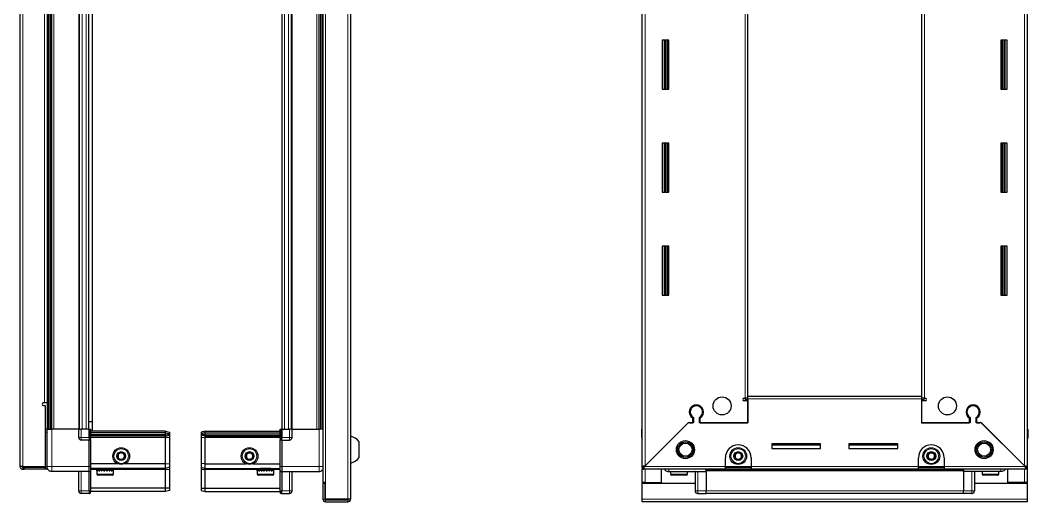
# Model space of a CAD drawing. Header units: millimetres. Extents: x 1773 to 3301, y 274 to 1991.
# Drawn here: x 2443 to 3225, y 780 to 1154 of the extents above; entities that cross this region are included whole.
import ezdxf

# ---------------------------------------------------------------- set-up
doc = ezdxf.new("R2010")
doc.units = ezdxf.units.MM

msp = doc.modelspace()

# ---------------------------------------------------------------- linework, layer by layer
at = {"color": 8, "linetype": 'Continuous', "lineweight": 18}
for p, q in [((2697.17, 1776.88), (2697.17, 782.08)), ((2679.77, 1763.98), (2679.77, 794.98)), ((2444.67, 1751.73), (2444.67, 807.23)), ((2928.02, 1751.13), (2928.02, 807.83)), ((3222.82, 807.83), (3222.82, 1751.13)), ((2464.81, 1722.48), (2464.81, 836.48)), ((2467.25, 836.48), (2467.25, 1722.48)), ((2468.67, 1722.48), (2468.67, 836.48)), ((2488.07, 836.48), (2488.07, 1722.48)), ((2490.72, 836.48), (2490.72, 1722.48)), ((2493.92, 836.48), (2493.92, 1722.48)), ((2647.92, 1722.48), (2647.92, 836.48)), ((2651.12, 1722.48), (2651.12, 836.48)), ((2653.77, 1722.48), (2653.77, 836.48)), ((2673.17, 836.48), (2673.17, 1722.48)), ((2674.59, 1722.48), (2674.59, 836.48)), ((2677.03, 836.48), (2677.03, 1722.48)), ((2461.47, 856.73), (2461.47, 1702.23)), ((3005.82, 860.48), (3005.82, 1698.48)), ((3145.02, 1698.48), (3145.02, 860.48)), ((2942.92, 1138.48), (2942.92, 1100.48)), ((2944.16, 1138.48), (2944.16, 1100.48)), ((3206.69, 1100.48), (3206.69, 1138.48)), ((3207.92, 1100.48), (3207.92, 1138.48)), ((2942.92, 1058.48), (2942.92, 1020.48)), ((2944.16, 1058.48), (2944.16, 1020.48)), ((3206.69, 1020.48), (3206.69, 1058.48)), ((3207.92, 1020.48), (3207.92, 1058.48)), ((2942.92, 978.48), (2942.92, 940.48)), ((2944.16, 978.48), (2944.16, 940.48)), ((3206.69, 940.48), (3206.69, 978.48)), ((3207.92, 940.48), (3207.92, 978.48)), ((2463.57, 836.48), (2463.57, 856.73)), ((3142.92, 859.88), (3007.92, 859.88)), ((2467.07, 836.48), (2467.07, 807.48)), ((2488.07, 829.98), (2490.07, 829.98)), ((2490.07, 836.48), (2490.07, 829.98)), ((2490.07, 829.98), (2490.07, 827.98)), ((2496.07, 829.98), (2490.07, 829.98)), ((2496.07, 829.98), (2496.4, 829.98)), ((2555.57, 829.98), (2497.27, 829.98)), ((2555.57, 829.98), (2558.57, 829.98)), ((2586.27, 829.98), (2583.27, 829.98)), ((2586.27, 829.98), (2644.57, 829.98)), ((2645.77, 836.48), (2645.44, 836.48)), ((2645.77, 829.98), (2645.44, 829.98)), ((2645.77, 829.98), (2651.77, 829.98)), ((2651.77, 836.48), (2651.77, 829.98)), ((2653.77, 829.98), (2651.77, 829.98)), ((2651.77, 829.98), (2651.77, 827.98)), ((2674.77, 836.48), (2674.77, 807.48)), ((2925.92, 829.98), (2925.42, 829.98)), ((3224.92, 829.98), (3225.42, 829.98)), ((2497.27, 827.78), (2496.07, 827.78)), ((2645.77, 827.78), (2644.57, 827.78)), ((2496.07, 807.48), (2467.07, 807.48)), ((2496.07, 807.48), (2497.27, 807.48)), ((2645.77, 807.48), (2644.57, 807.48)), ((2645.77, 807.48), (2674.77, 807.48)), ((2927.52, 807.33), (2990.42, 807.33)), ((3010.42, 807.33), (2990.42, 807.33)), ((3010.42, 807.33), (3140.42, 807.33)), ((3160.42, 807.33), (3140.42, 807.33)), ((3160.42, 807.33), (3223.32, 807.33)), ((2490.07, 803.48), (2490.07, 788.48)), ((2497.27, 803.28), (2496.07, 803.28)), ((2504.57, 804.98), (2497.27, 804.98)), ((2502.24, 801.58), (2502.07, 801.58)), ((2515.07, 801.58), (2502.24, 801.58)), ((2555.57, 804.98), (2512.57, 804.98)), ((2558.57, 804.98), (2555.57, 804.98)), ((2583.27, 804.98), (2586.27, 804.98)), ((2586.27, 804.98), (2629.27, 804.98)), ((2639.77, 801.58), (2626.77, 801.58)), ((2637.27, 804.98), (2644.57, 804.98)), ((2645.77, 803.28), (2644.57, 803.28)), ((2651.77, 803.48), (2651.77, 788.48)), ((2928.02, 794.98), (2928.02, 805.23)), ((2952.23, 801.58), (2947.92, 801.58)), ((2960.92, 801.58), (2952.23, 801.58)), ((2968.92, 788.48), (2968.92, 803.48)), ((2975.42, 805.22), (3175.42, 805.22)), ((2975.42, 803.98), (3175.42, 803.98)), ((3181.92, 788.48), (3181.92, 803.48)), ((3197.9, 801.58), (3189.92, 801.58)), ((3202.92, 801.58), (3197.9, 801.58)), ((3222.82, 805.23), (3222.82, 794.98)), ((2928.02, 794.48), (2928.02, 794.98)), ((3222.82, 794.98), (3222.82, 794.48)), ((2490.07, 788.48), (2488.07, 788.48)), ((2490.07, 788.48), (2490.07, 786.48)), ((2496.07, 788.48), (2490.07, 788.48)), ((2496.07, 788.48), (2497.27, 788.48)), ((2645.77, 788.48), (2644.57, 788.48)), ((2645.77, 788.48), (2651.77, 788.48)), ((2651.77, 788.48), (2653.77, 788.48)), ((2651.77, 788.48), (2651.77, 786.48)), ((2966.92, 788.48), (2968.92, 788.48)), ((2968.92, 786.48), (2968.92, 788.48)), ((2975.42, 788.48), (2968.92, 788.48)), ((2975.42, 788.63), (3175.42, 788.63)), ((3175.42, 788.48), (3181.92, 788.48)), ((3183.92, 788.48), (3181.92, 788.48)), ((3181.92, 786.48), (3181.92, 788.48)), ((2679.27, 782.08), (2677.77, 782.08)), ((2679.87, 781.48), (2679.87, 779.98)), ((3224.92, 782.08), (2925.92, 782.08))]:
    msp.add_line(p, q, dxfattribs=at)
at = {"color": 7, "linetype": 'Continuous', "lineweight": 25}
for p, q in [((2699.27, 1776.88), (2699.27, 782.08)), ((2677.67, 1763.98), (2677.67, 794.98)), ((2442.57, 807.83), (2442.57, 1751.13)), ((2925.92, 807.23), (2925.92, 1751.73)), ((3224.92, 1751.73), (3224.92, 807.23)), ((2464.22, 836.48), (2464.22, 1722.48)), ((2466.01, 1722.48), (2466.01, 836.48)), ((2466.05, 1722.48), (2466.05, 836.48)), ((2488.72, 836.48), (2488.72, 1722.48)), ((2495.92, 836.48), (2495.92, 1722.48)), ((2645.92, 1722.48), (2645.92, 836.48)), ((2653.12, 1722.48), (2653.12, 836.48)), ((2675.79, 836.48), (2675.79, 1722.48)), ((2675.83, 836.48), (2675.83, 1722.48)), ((2677.62, 1722.48), (2677.62, 836.48)), ((2925.57, 1722.48), (2925.57, 836.48)), ((3225.27, 836.48), (3225.27, 1722.48)), ((2498.42, 1715.48), (2498.42, 841.98)), ((2463.57, 1702.23), (2463.57, 856.73)), ((3007.92, 861.98), (3007.92, 1696.98)), ((3142.92, 1696.98), (3142.92, 861.98)), ((2946.42, 1138.48), (2941.42, 1138.48)), ((2941.42, 1138.48), (2941.42, 1100.48)), ((2943.57, 1100.48), (2943.57, 1138.48)), ((2945.36, 1100.48), (2945.36, 1138.48)), ((2945.4, 1100.48), (2945.4, 1138.48)), ((2946.42, 1100.48), (2946.42, 1138.48)), ((3204.42, 1138.48), (3204.42, 1100.48)), ((3209.42, 1138.48), (3204.42, 1138.48)), ((3205.44, 1138.48), (3205.44, 1100.48)), ((3205.48, 1138.48), (3205.48, 1100.48)), ((3207.27, 1138.48), (3207.27, 1100.48)), ((3209.42, 1100.48), (3209.42, 1138.48)), ((2941.42, 1100.48), (2946.42, 1100.48)), ((3204.42, 1100.48), (3209.42, 1100.48)), ((2946.42, 1058.48), (2941.42, 1058.48)), ((2941.42, 1058.48), (2941.42, 1020.48)), ((2943.57, 1020.48), (2943.57, 1058.48)), ((2945.36, 1020.48), (2945.36, 1058.48)), ((2945.4, 1020.48), (2945.4, 1058.48)), ((2946.42, 1020.48), (2946.42, 1058.48)), ((3204.42, 1058.48), (3204.42, 1020.48)), ((3209.42, 1058.48), (3204.42, 1058.48)), ((3205.44, 1058.48), (3205.44, 1020.48)), ((3205.48, 1058.48), (3205.48, 1020.48)), ((3207.27, 1058.48), (3207.27, 1020.48)), ((3209.42, 1020.48), (3209.42, 1058.48)), ((2941.42, 1020.48), (2946.42, 1020.48)), ((3204.42, 1020.48), (3209.42, 1020.48)), ((2946.42, 978.48), (2941.42, 978.48)), ((2941.42, 978.48), (2941.42, 940.48)), ((2943.57, 940.48), (2943.57, 978.48)), ((2945.36, 940.48), (2945.36, 978.48)), ((2945.4, 940.48), (2945.4, 978.48)), ((2946.42, 940.48), (2946.42, 978.48)), ((3204.42, 978.48), (3204.42, 940.48)), ((3209.42, 978.48), (3204.42, 978.48)), ((3205.44, 978.48), (3205.44, 940.48)), ((3205.48, 978.48), (3205.48, 940.48)), ((3207.27, 978.48), (3207.27, 940.48)), ((3209.42, 940.48), (3209.42, 978.48)), ((2941.42, 940.48), (2946.42, 940.48)), ((3204.42, 940.48), (3209.42, 940.48)), ((3007.92, 859.88), (3007.92, 861.98)), ((3007.92, 861.98), (3142.92, 861.98)), ((3142.92, 861.98), (3142.92, 859.88)), ((2461.47, 856.73), (2460.72, 856.73)), ((2460.72, 854.73), (2462.07, 854.73)), ((2463.57, 856.73), (2461.47, 856.73)), ((2462.07, 854.73), (2462.07, 807.23)), ((2965.92, 854.85), (2965.92, 854.09)), ((3005.07, 860.48), (3005.82, 860.48)), ((3007.92, 858.48), (3005.07, 858.48)), ((3007.92, 860.48), (3005.82, 860.48)), ((3005.92, 860.48), (3005.92, 859.48)), ((3005.92, 859.48), (3007.92, 859.48)), ((3007.92, 859.88), (3007.92, 841.23)), ((3007.92, 841.23), (3007.92, 858.48)), ((3145.02, 860.48), (3142.92, 860.48)), ((3142.92, 859.88), (3142.92, 841.23)), ((3142.92, 859.48), (3144.92, 859.48)), ((3142.92, 858.48), (3142.92, 841.23)), ((3145.77, 858.48), (3142.92, 858.48)), ((3144.92, 859.48), (3144.92, 860.48)), ((3145.02, 860.48), (3145.77, 860.48)), ((3184.92, 854.85), (3184.92, 854.09)), ((2965.62, 845.52), (2965.62, 841.23)), ((2970.22, 841.23), (2970.22, 845.52)), ((3180.62, 845.52), (3180.62, 841.23)), ((3185.22, 841.23), (3185.22, 845.52)), ((2498.42, 841.98), (2495.92, 841.98)), ((2498.42, 841.98), (2498.42, 834.98)), ((2961.42, 841.23), (2927.52, 807.33)), ((2928.02, 807.83), (2962.12, 841.93)), ((2965.62, 841.23), (2961.42, 841.23)), ((2962.12, 841.93), (2962.82, 841.23)), ((2962.82, 841.23), (2964.92, 841.23)), ((2964.92, 845.12), (2964.92, 841.23)), ((3007.92, 841.23), (2970.22, 841.23)), ((2970.92, 841.23), (2970.92, 845.12)), ((2970.92, 841.23), (3007.92, 841.23)), ((3142.92, 841.23), (3179.92, 841.23)), ((3180.62, 841.23), (3142.92, 841.23)), ((3179.92, 845.12), (3179.92, 841.23)), ((3189.42, 841.23), (3185.22, 841.23)), ((3185.92, 841.23), (3185.92, 845.12)), ((3185.92, 841.23), (3188.02, 841.23)), ((3188.02, 841.23), (3188.72, 841.93)), ((3188.72, 841.93), (3222.82, 807.83)), ((3223.32, 807.33), (3189.42, 841.23)), ((2463.57, 836.48), (2462.07, 836.48)), ((2463.57, 833.73), (2462.07, 833.73)), ((2463.57, 807.48), (2463.57, 836.48)), ((2488.07, 836.48), (2467.07, 836.48)), ((2488.07, 829.98), (2488.07, 836.48)), ((2488.07, 836.48), (2490.07, 836.48)), ((2496.07, 836.48), (2490.07, 836.48)), ((2496.07, 829.98), (2496.07, 836.48)), ((2496.07, 836.48), (2496.4, 836.48)), ((2496.07, 829.98), (2496.07, 827.98)), ((2496.07, 829.98), (2496.07, 827.98)), ((2496.4, 829.98), (2496.4, 836.48)), ((2496.4, 836.48), (2497.27, 836.48)), ((2497.27, 836.48), (2497.27, 828.66)), ((2555.57, 834.98), (2497.27, 834.98)), ((2555.57, 833.48), (2497.27, 833.48)), ((2555.57, 831.98), (2497.27, 831.98)), ((2555.57, 830.98), (2497.27, 830.98)), ((2555.57, 833.48), (2555.57, 834.98)), ((2555.57, 834.98), (2558.57, 834.18)), ((2555.57, 831.98), (2555.57, 833.48)), ((2555.57, 833.48), (2558.57, 833.03)), ((2555.57, 831.98), (2558.57, 832.52)), ((2555.57, 830.98), (2555.57, 831.98)), ((2555.57, 830.98), (2558.57, 831.78)), ((2555.57, 829.98), (2555.57, 830.98)), ((2555.57, 809.48), (2555.57, 829.98)), ((2558.57, 834.18), (2558.57, 833.03)), ((2558.57, 833.03), (2558.57, 832.52)), ((2558.57, 832.52), (2558.57, 831.78)), ((2558.57, 831.78), (2558.57, 829.98)), ((2558.57, 829.98), (2558.57, 809.81)), ((2586.27, 834.98), (2583.27, 834.18)), ((2583.27, 834.18), (2583.27, 833.03)), ((2586.27, 833.48), (2583.27, 833.03)), ((2583.27, 833.03), (2583.27, 832.52)), ((2586.27, 831.98), (2583.27, 832.52)), ((2583.27, 832.52), (2583.27, 831.78)), ((2586.27, 830.98), (2583.27, 831.78)), ((2583.27, 831.78), (2583.27, 829.98)), ((2583.27, 829.98), (2583.27, 809.81)), ((2586.27, 833.48), (2586.27, 834.98)), ((2586.27, 834.98), (2644.57, 834.98)), ((2586.27, 833.48), (2644.57, 833.48)), ((2586.27, 831.98), (2586.27, 833.48)), ((2586.27, 831.98), (2644.57, 831.98)), ((2586.27, 830.98), (2586.27, 831.98)), ((2586.27, 830.98), (2644.57, 830.98)), ((2586.27, 829.98), (2586.27, 830.98)), ((2586.27, 809.48), (2586.27, 829.98)), ((2644.57, 828.66), (2644.57, 836.48)), ((2644.57, 836.48), (2645.44, 836.48)), ((2645.44, 836.48), (2645.44, 836.48)), ((2645.44, 836.48), (2645.44, 829.98)), ((2645.77, 836.48), (2645.44, 836.48)), ((2645.77, 836.48), (2645.77, 829.98)), ((2645.77, 836.48), (2645.77, 836.48)), ((2645.77, 836.48), (2651.77, 836.48)), ((2645.77, 836.48), (2645.77, 829.98)), ((2645.77, 827.98), (2645.77, 829.98)), ((2653.77, 836.48), (2651.77, 836.48)), ((2653.77, 829.98), (2653.77, 836.48)), ((2653.77, 836.48), (2674.77, 836.48)), ((2925.42, 836.48), (2925.42, 836.48)), ((2925.42, 829.98), (2925.42, 836.48)), ((2925.42, 836.48), (2925.42, 836.48)), ((2925.42, 836.48), (2925.42, 829.98)), ((2925.92, 836.48), (2925.42, 836.48)), ((3224.92, 836.48), (3225.42, 836.48)), ((3225.42, 836.48), (3225.42, 836.48)), ((3225.42, 829.98), (3225.42, 836.48)), ((3225.42, 836.48), (3225.42, 829.98)), ((2496.07, 827.98), (2490.07, 827.98)), ((2496.07, 827.98), (2497.27, 827.98)), ((2496.07, 827.78), (2496.07, 827.98)), ((2496.07, 807.48), (2496.07, 827.78)), ((2497.27, 827.98), (2497.27, 828.66)), ((2497.27, 827.98), (2497.27, 827.78)), ((2497.27, 827.78), (2497.27, 807.48)), ((2644.57, 828.66), (2644.57, 827.98)), ((2645.77, 827.98), (2644.57, 827.98)), ((2644.57, 827.78), (2644.57, 827.98)), ((2644.57, 807.48), (2644.57, 827.78)), ((2645.77, 827.98), (2645.77, 827.78)), ((2645.77, 827.98), (2651.77, 827.98)), ((2645.77, 827.78), (2645.77, 807.48)), ((2705.87, 814.48), (2705.87, 826.48)), ((2925.92, 828.66), (2925.92, 828.66)), ((3064.42, 824.98), (3026.42, 824.98)), ((3026.42, 824.98), (3026.42, 821.48)), ((3026.42, 824.23), (3064.42, 824.23)), ((3064.42, 821.48), (3064.42, 824.98)), ((3124.42, 824.98), (3086.42, 824.98)), ((3086.42, 824.98), (3086.42, 821.48)), ((3086.42, 824.23), (3124.42, 824.23)), ((3124.42, 821.48), (3124.42, 824.98)), ((2990.42, 807.33), (2990.42, 814.23)), ((3010.42, 814.23), (3010.42, 807.33)), ((3026.42, 821.48), (3064.42, 821.48)), ((3086.42, 821.48), (3124.42, 821.48)), ((3140.42, 807.33), (3140.42, 814.23)), ((3160.42, 814.23), (3160.42, 807.33)), ((2442.57, 807.33), (2442.57, 807.83)), ((2444.07, 807.33), (2442.57, 807.33)), ((2462.07, 807.23), (2444.67, 807.23)), ((2444.67, 806.73), (2444.67, 805.23)), ((2444.67, 806.73), (2445.57, 806.73)), ((2445.57, 806.73), (2445.57, 805.23)), ((2462.07, 806.73), (2445.57, 806.73)), ((2462.07, 807.23), (2463.57, 807.23)), ((2462.07, 806.73), (2462.07, 805.23)), ((2496.07, 803.48), (2496.07, 807.48)), ((2518.57, 809.48), (2497.27, 809.48)), ((2497.27, 807.48), (2497.27, 803.48)), ((2555.57, 809.48), (2523.57, 809.48)), ((2555.57, 809.48), (2558.57, 809.81)), ((2555.57, 805.98), (2555.57, 809.48)), ((2558.57, 806.78), (2555.57, 805.98)), ((2558.57, 809.81), (2558.57, 806.78)), ((2558.57, 806.78), (2558.57, 804.98)), ((2586.27, 809.48), (2583.27, 809.81)), ((2583.27, 809.81), (2583.27, 806.78)), ((2583.27, 806.78), (2586.27, 805.98)), ((2583.27, 806.78), (2583.27, 804.98)), ((2586.27, 809.48), (2618.27, 809.48)), ((2586.27, 805.98), (2586.27, 809.48)), ((2623.27, 809.48), (2644.57, 809.48)), ((2644.57, 803.48), (2644.57, 807.48)), ((2645.77, 807.48), (2645.77, 803.48)), ((2925.92, 806.73), (2925.92, 807.23)), ((2927.42, 807.23), (2925.92, 807.23)), ((2925.92, 806.73), (2925.92, 805.23)), ((2926.92, 806.73), (2925.92, 806.73)), ((2926.92, 806.73), (2926.92, 805.23)), ((2990.42, 805.23), (2990.42, 807.33)), ((3010.42, 806.73), (2990.42, 806.73)), ((3010.42, 807.33), (3010.42, 805.23)), ((3140.42, 805.23), (3140.42, 807.33)), ((3160.42, 806.73), (3140.42, 806.73)), ((3160.42, 807.33), (3160.42, 805.23)), ((3223.42, 807.23), (3224.92, 807.23)), ((3223.92, 806.73), (3223.92, 805.23)), ((3224.92, 806.73), (3223.92, 806.73)), ((3224.92, 807.23), (3224.92, 806.73)), ((3224.92, 806.73), (3224.92, 805.23)), ((2444.67, 805.23), (2445.57, 805.23)), ((2462.07, 805.23), (2445.57, 805.23)), ((2496.07, 803.48), (2467.07, 803.48)), ((2488.07, 788.48), (2488.07, 803.48)), ((2496.07, 803.48), (2497.27, 803.48)), ((2496.07, 803.28), (2496.07, 803.48)), ((2496.07, 788.48), (2496.07, 803.28)), ((2555.57, 805.98), (2497.27, 805.98)), ((2497.27, 803.48), (2497.27, 803.28)), ((2497.27, 803.28), (2497.27, 788.48)), ((2502.07, 804.48), (2502.07, 801.58)), ((2502.17, 804.48), (2502.07, 804.48)), ((2502.17, 803.98), (2502.17, 804.48)), ((2502.33, 804.48), (2502.17, 804.48)), ((2502.17, 803.98), (2502.33, 803.98)), ((2502.33, 803.98), (2502.33, 804.48)), ((2502.82, 804.48), (2502.33, 804.48)), ((2502.82, 803.98), (2502.82, 804.48)), ((2503.2, 804.48), (2502.82, 804.48)), ((2502.82, 803.98), (2503.2, 803.98)), ((2503.02, 800.78), (2502.87, 800.78)), ((2514.27, 800.78), (2503.02, 800.78)), ((2503.2, 803.98), (2503.2, 804.48)), ((2504.04, 804.48), (2503.2, 804.48)), ((2504.04, 803.98), (2504.04, 804.48)), ((2504.6, 804.48), (2504.04, 804.48)), ((2504.04, 803.98), (2504.6, 803.98)), ((2504.17, 804.58), (2504.17, 804.48)), ((2509.57, 804.58), (2504.17, 804.58)), ((2504.57, 805.98), (2504.57, 805.95)), ((2504.57, 805.95), (2505.26, 805.46)), ((2504.67, 805.95), (2504.57, 805.95)), ((2505.26, 805.46), (2504.57, 804.98)), ((2504.67, 804.98), (2504.57, 804.98)), ((2504.6, 803.98), (2504.6, 804.48)), ((2505.7, 804.48), (2504.6, 804.48)), ((2512.57, 805.95), (2504.67, 805.95)), ((2512.57, 804.98), (2504.67, 804.98)), ((2505.35, 805.46), (2505.26, 805.46)), ((2511.88, 805.46), (2505.35, 805.46)), ((2505.7, 803.98), (2505.7, 804.48)), ((2506.39, 804.48), (2505.7, 804.48)), ((2505.7, 803.98), (2506.39, 803.98)), ((2506.39, 803.98), (2506.39, 804.48)), ((2507.65, 804.48), (2506.39, 804.48)), ((2507.65, 803.98), (2507.65, 804.48)), ((2507.95, 804.48), (2507.65, 804.48)), ((2507.65, 803.98), (2508.38, 803.98)), ((2507.95, 803.98), (2507.95, 804.48)), ((2508.38, 803.98), (2508.38, 804.48)), ((2509.68, 804.48), (2508.38, 804.48)), ((2512.97, 804.58), (2509.57, 804.58)), ((2509.68, 803.98), (2509.68, 804.48)), ((2509.68, 803.98), (2510.4, 803.98)), ((2509.81, 803.98), (2509.81, 804.48)), ((2510.4, 804.48), (2509.81, 804.48)), ((2510.4, 803.98), (2510.4, 804.48)), ((2511.61, 804.48), (2510.4, 804.48)), ((2511.61, 803.98), (2511.61, 804.48)), ((2512.24, 804.48), (2511.61, 804.48)), ((2511.61, 803.98), (2512.24, 803.98)), ((2511.88, 805.46), (2512.57, 805.95)), ((2512.57, 804.98), (2511.88, 805.46)), ((2512.24, 803.98), (2512.24, 804.48)), ((2513.23, 804.48), (2512.24, 804.48)), ((2512.57, 805.95), (2512.57, 805.98)), ((2512.97, 804.48), (2512.97, 804.58)), ((2513.23, 803.98), (2513.23, 804.48)), ((2513.72, 804.48), (2513.23, 804.48)), ((2513.23, 803.98), (2513.72, 803.98)), ((2513.72, 803.98), (2513.72, 804.48)), ((2514.4, 804.48), (2513.72, 804.48)), ((2514.4, 803.98), (2514.4, 804.48)), ((2514.69, 804.48), (2514.4, 804.48)), ((2514.4, 803.98), (2514.69, 803.98)), ((2514.69, 803.98), (2514.69, 804.48)), ((2515, 804.48), (2514.69, 804.48)), ((2515, 803.98), (2515, 804.48)), ((2515.07, 804.48), (2515, 804.48)), ((2515, 803.98), (2515.07, 803.98)), ((2515.07, 801.58), (2515.07, 804.48)), ((2515.07, 803.98), (2515.07, 804.48)), ((2515.07, 804.48), (2515.07, 804.48)), ((2555.57, 804.98), (2555.57, 805.98)), ((2555.57, 790.48), (2555.57, 804.98)), ((2558.57, 804.98), (2558.57, 790.64)), ((2583.27, 804.98), (2583.27, 790.64)), ((2586.27, 805.98), (2644.57, 805.98)), ((2586.27, 804.98), (2586.27, 805.98)), ((2586.27, 790.48), (2586.27, 804.98)), ((2626.77, 804.48), (2626.77, 801.58)), ((2626.79, 804.48), (2626.77, 804.48)), ((2626.79, 803.98), (2626.79, 804.48)), ((2626.89, 804.48), (2626.79, 804.48)), ((2626.79, 803.98), (2626.89, 803.98)), ((2626.89, 803.98), (2626.89, 804.48)), ((2627.26, 804.48), (2626.89, 804.48)), ((2627.26, 803.98), (2627.26, 804.48)), ((2627.58, 804.48), (2627.26, 804.48)), ((2627.26, 803.98), (2627.58, 803.98)), ((2638.97, 800.78), (2627.57, 800.78)), ((2627.58, 803.98), (2627.58, 804.48)), ((2628.32, 804.48), (2627.58, 804.48)), ((2628.32, 803.98), (2628.32, 804.48)), ((2628.83, 804.48), (2628.32, 804.48)), ((2628.32, 803.98), (2628.83, 803.98)), ((2628.83, 803.98), (2628.83, 804.48)), ((2629.86, 804.48), (2628.83, 804.48)), ((2628.87, 804.58), (2628.87, 804.48)), ((2637.67, 804.58), (2628.87, 804.58)), ((2629.27, 805.98), (2629.27, 805.95)), ((2629.27, 805.95), (2629.96, 805.46)), ((2637.27, 805.95), (2629.27, 805.95)), ((2629.96, 805.46), (2629.27, 804.98)), ((2637.27, 804.98), (2629.27, 804.98)), ((2629.86, 803.98), (2629.86, 804.48)), ((2630.51, 804.48), (2629.86, 804.48)), ((2629.86, 803.98), (2630.51, 803.98)), ((2636.58, 805.46), (2629.96, 805.46)), ((2630.51, 803.98), (2630.51, 804.48)), ((2631.74, 804.48), (2630.51, 804.48)), ((2631.74, 803.98), (2631.74, 804.48)), ((2632.23, 804.48), (2631.74, 804.48)), ((2631.74, 803.98), (2632.46, 803.98)), ((2632.23, 803.98), (2632.23, 804.48)), ((2632.46, 803.98), (2632.46, 804.48)), ((2633.76, 804.48), (2632.46, 804.48)), ((2633.76, 803.98), (2633.76, 804.48)), ((2633.76, 803.98), (2634.49, 803.98)), ((2634.1, 803.98), (2634.1, 804.48)), ((2634.49, 804.48), (2634.1, 804.48)), ((2634.49, 803.98), (2634.49, 804.48)), ((2635.74, 804.48), (2634.49, 804.48)), ((2635.74, 803.98), (2635.74, 804.48)), ((2636.41, 804.48), (2635.74, 804.48)), ((2635.74, 803.98), (2636.41, 803.98)), ((2636.41, 803.98), (2636.41, 804.48)), ((2637.48, 804.48), (2636.41, 804.48)), ((2636.58, 805.46), (2637.27, 805.95)), ((2637.27, 804.98), (2636.58, 805.46)), ((2637.27, 805.95), (2637.27, 805.98)), ((2637.48, 803.98), (2637.48, 804.48)), ((2638.01, 804.48), (2637.48, 804.48)), ((2637.48, 803.98), (2638.01, 803.98)), ((2637.67, 804.48), (2637.67, 804.58)), ((2638.01, 803.98), (2638.01, 804.48)), ((2638.8, 804.48), (2638.01, 804.48)), ((2638.8, 803.98), (2638.8, 804.48)), ((2639.15, 804.48), (2638.8, 804.48)), ((2638.8, 803.98), (2639.15, 803.98)), ((2639.15, 803.98), (2639.15, 804.48)), ((2639.59, 804.48), (2639.15, 804.48)), ((2639.59, 803.98), (2639.59, 804.48)), ((2639.72, 804.48), (2639.59, 804.48)), ((2639.59, 803.98), (2639.72, 803.98)), ((2639.72, 803.98), (2639.72, 804.48)), ((2639.77, 804.48), (2639.72, 804.48)), ((2639.77, 801.58), (2639.77, 804.48)), ((2645.77, 803.48), (2644.57, 803.48)), ((2644.57, 803.28), (2644.57, 803.48)), ((2644.57, 788.48), (2644.57, 803.28)), ((2645.77, 803.48), (2645.77, 803.28)), ((2645.77, 803.48), (2674.77, 803.48)), ((2645.77, 803.28), (2645.77, 788.48)), ((2645.77, 803.28), (2645.77, 788.48)), ((2653.77, 788.48), (2653.77, 803.48)), ((2925.92, 794.98), (2925.92, 805.23)), ((2926.92, 805.23), (2925.92, 805.23)), ((2990.42, 805.23), (2926.92, 805.23)), ((2940.92, 794.98), (2940.92, 805.23)), ((2946.42, 803.48), (2975.42, 803.48)), ((2947.92, 803.48), (2947.92, 801.58)), ((2952.5, 800.78), (2948.72, 800.78)), ((2960.12, 800.78), (2952.5, 800.78)), ((2960.92, 801.58), (2960.92, 803.48)), ((2966.92, 803.48), (2966.92, 788.48)), ((2975.42, 803.51), (2975.35, 805.23)), ((3175.42, 804.63), (2975.42, 804.63)), ((2975.42, 803.48), (2975.42, 803.98)), ((2975.42, 803.48), (2975.42, 788.48)), ((3010.42, 805.23), (2990.42, 805.23)), ((3140.42, 805.23), (3010.42, 805.23)), ((3160.42, 805.23), (3140.42, 805.23)), ((3223.92, 805.23), (3160.42, 805.23)), ((3175.5, 805.23), (3175.42, 803.51)), ((3175.42, 803.48), (3175.42, 803.98)), ((3204.42, 803.48), (3175.42, 803.48)), ((3175.42, 803.48), (3175.42, 788.48)), ((3183.92, 803.48), (3183.92, 788.48)), ((3189.92, 803.48), (3189.92, 801.58)), ((3197.71, 800.78), (3190.72, 800.78)), ((3202.12, 800.78), (3197.71, 800.78)), ((3202.92, 801.58), (3202.92, 803.48)), ((3209.92, 794.98), (3209.92, 805.23)), ((3224.92, 805.23), (3223.92, 805.23)), ((3224.92, 805.23), (3224.92, 794.98)), ((2679.77, 794.98), (2677.67, 794.98)), ((2677.77, 794.48), (2679.27, 794.48)), ((2677.77, 794.48), (2677.77, 782.08)), ((2679.27, 794.48), (2679.27, 782.08)), ((2679.77, 782.08), (2679.77, 794.98)), ((2928.02, 794.98), (2925.92, 794.98)), ((2925.92, 794.48), (2925.92, 794.98)), ((2925.92, 782.08), (2925.92, 794.48)), ((2925.92, 794.48), (2966.92, 794.48)), ((2927.42, 794.48), (2927.42, 794.98)), ((2928.02, 794.98), (2940.92, 794.98)), ((3183.92, 794.48), (3224.92, 794.48)), ((3222.82, 794.98), (3209.92, 794.98)), ((3224.92, 794.98), (3222.82, 794.98)), ((3223.42, 794.48), (3223.42, 794.98)), ((3224.92, 794.48), (3224.92, 794.98)), ((3224.92, 794.48), (3224.92, 782.08)), ((2496.07, 786.48), (2490.07, 786.48)), ((2496.07, 788.48), (2496.07, 786.48)), ((2496.07, 786.48), (2496.4, 786.48)), ((2496.07, 786.48), (2496.07, 786.48)), ((2496.07, 786.48), (2496.4, 786.48)), ((2496.4, 786.48), (2497.27, 786.98)), ((2496.4, 786.48), (2497.27, 786.98)), ((2555.57, 790.48), (2497.27, 790.48)), ((2497.27, 786.98), (2497.27, 788.48)), ((2555.57, 787.98), (2497.27, 787.98)), ((2558.57, 790.64), (2555.57, 790.48)), ((2555.57, 787.98), (2555.57, 790.48)), ((2558.57, 788.78), (2555.57, 787.98)), ((2558.57, 790.64), (2558.57, 788.78)), ((2583.27, 790.64), (2586.27, 790.48)), ((2583.27, 790.64), (2583.27, 788.78)), ((2583.27, 788.78), (2586.27, 787.98)), ((2586.27, 790.48), (2644.57, 790.48)), ((2586.27, 787.98), (2586.27, 790.48)), ((2586.27, 787.98), (2644.57, 787.98)), ((2644.57, 788.48), (2644.57, 786.98)), ((2644.57, 786.98), (2645.44, 786.48)), ((2645.77, 786.48), (2645.44, 786.48)), ((2645.77, 786.48), (2645.77, 788.48)), ((2645.77, 786.48), (2651.77, 786.48)), ((2966.92, 788.48), (2966.92, 788.48)), ((2968.92, 786.48), (2975.42, 786.48)), ((2968.92, 786.48), (2975.42, 786.48)), ((2975.42, 786.48), (2975.42, 788.48)), ((2975.42, 786.63), (3175.42, 786.63)), ((2975.42, 786.48), (2975.42, 786.48)), ((3175.42, 786.48), (3175.42, 788.48)), ((3175.42, 786.48), (3175.42, 786.48)), ((3181.92, 786.48), (3175.42, 786.48)), ((3175.42, 786.48), (3175.42, 786.48)), ((3181.92, 786.48), (3175.42, 786.48)), ((3183.24, 786.98), (3183.24, 786.98)), ((2697.17, 782.08), (2679.77, 782.08)), ((2679.87, 781.48), (2697.17, 781.48)), ((2679.87, 779.98), (2697.17, 779.98)), ((2699.27, 782.08), (2697.17, 782.08)), ((2697.17, 781.48), (2697.17, 779.98)), ((2925.92, 779.98), (2925.92, 782.08)), ((3224.92, 779.98), (2925.92, 779.98)), ((3224.92, 782.08), (3224.92, 779.98))]:
    msp.add_line(p, q, dxfattribs=at)
for centre, radius in [((2987.92, 854.48), 7), ((3162.92, 854.48), 7), ((2959.42, 820.48), 7), ((2959.42, 820.48), 6.03), ((2959.42, 820.48), 5.1), ((3191.42, 820.48), 7), ((3191.42, 820.48), 6.02), ((3191.42, 820.48), 5.1), ((2521.07, 815.48), 6.5), ((2521.07, 815.48), 3.46), ((2620.77, 815.48), 6.5), ((2620.77, 815.48), 3.46), ((3000.42, 815.48), 6.5), ((3000.42, 815.48), 3.46), ((3150.42, 815.48), 6.5), ((3150.42, 815.48), 3.46)]:
    msp.add_circle(centre, radius, dxfattribs=at)
at = {"color": 8, "linetype": 'Continuous', "lineweight": 18}
for centre in [(2521.07, 815.48), (2620.77, 815.48), (3000.42, 815.48), (3150.42, 815.48)]:
    msp.add_circle(centre, 5.7, dxfattribs=at)
at = {"color": 7, "linetype": 'Continuous', "lineweight": 25}
for centre, radius, start, end in [((2460.72, 855.73), 1, 90, 270), ((2967.92, 849.73), 5.5, 303.05573, 236.94427), ((2967.92, 849.73), 4.8, 298.63099, 241.36901), ((3005.07, 859.48), 1, 90, 270), ((3145.77, 859.48), 1, 270, 90), ((3182.92, 849.73), 5.5, 303.05573, 236.94427), ((3182.92, 849.73), 4.8, 298.63099, 241.36901), ((2490.07, 829.98), 2, 180, 270), ((2651.77, 829.98), 2, 270, 0), ((2696.25, 819.46), 11.91, 36.1266, 75.29965), ((2927.42, 829.98), 2, 180, 221.39416), ((3223.42, 829.98), 2, 318.57492, 360), ((3223.42, 829.98), 2, 318.59038, 0), ((3000.42, 814.23), 10, 90, 180), ((3000.42, 814.23), 10, 0, 90), ((3150.42, 814.23), 10, 90, 180), ((3150.42, 814.23), 10, 0, 90), ((2521.07, 815.48), 2.5, 127.98423, 187.98423), ((2521.07, 815.48), 2.5, 187.98423, 247.98423), ((2521.07, 815.48), 2.5, 67.98423, 127.98423), ((2521.07, 815.48), 2.5, 7.98423, 67.98423), ((2521.07, 815.48), 2.5, 307.98423, 7.98423), ((2620.77, 815.48), 2.5, 155.91157, 215.91157), ((2620.77, 815.48), 2.5, 95.91157, 155.91157), ((2620.77, 815.48), 2.5, 35.91157, 95.91157), ((2620.77, 815.48), 2.5, 275.91157, 335.91157), ((2620.77, 815.48), 2.5, 335.91157, 35.91157), ((2696.25, 821.51), 11.91, 284.70035, 323.8734), ((3000.42, 815.48), 2.5, 127.47401, 187.47401), ((3000.42, 815.48), 2.5, 187.47401, 247.47401), ((3000.42, 815.48), 2.5, 67.47401, 127.47401), ((3000.42, 815.48), 2.5, 7.47401, 67.47401), ((3000.42, 815.48), 2.5, 307.47401, 7.47401), ((3150.42, 815.48), 2.5, 147.04236, 207.04236), ((3150.42, 815.48), 2.5, 207.04236, 267.04236), ((3150.42, 815.48), 2.5, 87.04236, 147.04236), ((3150.42, 815.48), 2.5, 27.04236, 87.04236), ((3150.42, 815.48), 2.5, 327.04236, 27.04236), ((2444.57, 807.73), 0.5, 243.58436, 270), ((2461.97, 807.33), 0.6, 270, 350.40593), ((2521.07, 815.48), 2.5, 247.98423, 307.98423), ((2620.77, 815.48), 2.5, 215.91157, 275.91157), ((3000.42, 815.48), 2.5, 247.47401, 307.47401), ((3150.42, 815.48), 2.5, 267.04236, 327.04236), ((2461.97, 807.33), 2.1, 272.7294, 327.8305), ((2502.87, 801.58), 0.8, 180, 270), ((2504.17, 804.98), 0.4, 270, 360), ((2512.97, 804.98), 0.4, 180, 270), ((2514.27, 801.58), 0.8, 270, 360), ((2627.57, 801.58), 0.8, 180, 270), ((2628.87, 804.98), 0.4, 270, 360), ((2637.67, 804.98), 0.4, 180, 270), ((2638.97, 801.58), 0.8, 270, 0), ((2948.72, 801.58), 0.8, 180, 270), ((2960.12, 801.58), 0.8, 270, 360), ((2966.72, 803.28), 0.2, 0, 90), ((3184.12, 803.28), 0.2, 90, 180), ((3190.72, 801.58), 0.8, 180, 270), ((3202.12, 801.58), 0.8, 270, 360), ((2490.07, 788.48), 2, 180, 270), ((2651.77, 788.48), 2, 270, 0), ((2968.92, 788.48), 2, 180, 270), ((2968.92, 788.48), 2, 180, 270), ((3181.92, 788.48), 2, 270, 0), ((3181.92, 788.48), 2, 270, 288.58003), ((3181.92, 788.48), 2, 303.94202, 311.40962), ((2679.87, 782.08), 2.1, 180, 270), ((2679.87, 782.08), 0.6, 180, 270), ((2697.17, 782.08), 0.6, 270, 0), ((2697.17, 782.08), 2.1, 270, 0)]:
    msp.add_arc(centre, radius, start, end, dxfattribs=at)
for centre, start_param, end_param in [((2499.87, 829.98), 3.141593, 3.864327), ((2641.97, 829.98), 5.560451, 6.283185)]:
    msp.add_ellipse(centre, major_axis=(3.46, 0), ratio=0.57735, start_param=start_param, end_param=end_param, dxfattribs=at)
for points, knots in [([(2463.57, 836.48), (2463.61, 836.48), (2463.69, 836.48), (2464.29, 836.48), (2465.18, 836.48), (2466.16, 836.48), (2466.81, 836.48), (2467.07, 836.48)], [0, 0, 0, 0, 0.2146939, 0.4293877, 0.6440816, 0.8587754, 1, 1, 1, 1]), ([(2677.62, 836.48), (2677.58, 836.48), (2677.36, 836.48), (2676.64, 836.48), (2675.68, 836.48), (2675.03, 836.48), (2674.77, 836.48)], [0, 0, 0, 0, 0.071707, 0.420979, 0.770251, 1, 1, 1, 1]), ([(2518.39, 816.56), (2518.8, 816.88), (2519.56, 817.47), (2520.32, 818.06), (2520.67, 818.34)], [0, 0, 0, 0, 0.534686, 1, 1, 1, 1]), ([(2518.79, 813.7), (2518.78, 813.83), (2518.69, 814.42), (2518.56, 815.41), (2518.44, 816.22), (2518.39, 816.56)], [0, 0, 0, 0, 0.133125, 0.637099, 1, 1, 1, 1]), ([(2520.67, 818.34), (2521.15, 818.15), (2522.04, 817.78), (2522.93, 817.42), (2523.34, 817.26)], [0, 0, 0, 0, 0.534686, 1, 1, 1, 1]), ([(2523.75, 814.4), (2523.34, 814.08), (2522.58, 813.49), (2521.82, 812.9), (2521.47, 812.62)], [0, 0, 0, 0, 0.534686, 1, 1, 1, 1]), ([(2523.34, 817.26), (2523.39, 816.92), (2523.51, 816.1), (2523.65, 815.12), (2523.73, 814.52), (2523.75, 814.4)], [0, 0, 0, 0, 0.362901, 0.866875, 1, 1, 1, 1]), ([(2617.9, 815.18), (2618.11, 815.65), (2618.5, 816.53), (2618.89, 817.41), (2619.08, 817.82)], [0, 0, 0, 0, 0.534686, 1, 1, 1, 1]), ([(2619.59, 812.85), (2619.29, 813.26), (2618.72, 814.04), (2618.16, 814.82), (2617.9, 815.18)], [0, 0, 0, 0, 0.534686, 1, 1, 1, 1]), ([(2619.08, 817.82), (2619.42, 817.85), (2620.24, 817.94), (2621.23, 818.04), (2621.82, 818.1), (2621.95, 818.12)], [0, 0, 0, 0, 0.362901, 0.866875, 1, 1, 1, 1]), ([(2621.95, 818.12), (2622.25, 817.7), (2622.82, 816.92), (2623.38, 816.14), (2623.64, 815.78)], [0, 0, 0, 0, 0.5346859, 1, 1, 1, 1]), ([(2623.64, 815.78), (2623.43, 815.31), (2623.04, 814.43), (2622.64, 813.55), (2622.46, 813.14)], [0, 0, 0, 0, 0.5346859, 1, 1, 1, 1]), ([(2997.76, 816.59), (2997.85, 816.66), (2998.33, 817.03), (2999.12, 817.63), (2999.77, 818.13), (3000.05, 818.34)], [0, 0, 0, 0, 0.133125, 0.637099, 1, 1, 1, 1]), ([(2998.13, 813.72), (2998.06, 814.24), (2997.94, 815.19), (2997.81, 816.14), (2997.76, 816.59)], [0, 0, 0, 0, 0.5346859, 1, 1, 1, 1]), ([(3000.05, 818.34), (3000.52, 818.15), (3001.41, 817.78), (3002.3, 817.41), (3002.71, 817.24)], [0, 0, 0, 0, 0.534686, 1, 1, 1, 1]), ([(3003.09, 814.37), (3002.82, 814.17), (3002.16, 813.66), (3001.37, 813.06), (3000.9, 812.69), (3000.8, 812.62)], [0, 0, 0, 0, 0.3629006, 0.8668753, 1, 1, 1, 1]), ([(3002.71, 817.24), (3002.78, 816.73), (3002.91, 815.77), (3003.03, 814.82), (3003.09, 814.37)], [0, 0, 0, 0, 0.534686, 1, 1, 1, 1]), ([(3147.54, 815.63), (3147.82, 816.06), (3148.34, 816.87), (3148.87, 817.68), (3149.11, 818.05)], [0, 0, 0, 0, 0.534686, 1, 1, 1, 1]), ([(3148.85, 813.06), (3148.62, 813.52), (3148.18, 814.38), (3147.74, 815.23), (3147.54, 815.63)], [0, 0, 0, 0, 0.534686, 1, 1, 1, 1]), ([(3149.11, 818.05), (3149.23, 818.05), (3149.83, 818.01), (3150.83, 817.96), (3151.65, 817.92), (3151.99, 817.9)], [0, 0, 0, 0, 0.133125, 0.637099, 1, 1, 1, 1]), ([(3153.3, 815.33), (3153.02, 814.9), (3152.5, 814.09), (3151.98, 813.28), (3151.73, 812.91)], [0, 0, 0, 0, 0.534686, 1, 1, 1, 1]), ([(3151.99, 817.9), (3152.23, 817.44), (3152.67, 816.58), (3153.1, 815.73), (3153.3, 815.33)], [0, 0, 0, 0, 0.534686, 1, 1, 1, 1]), ([(2444.67, 807.23), (2444.42, 807.28), (2443.92, 807.37), (2443.28, 807.5), (2442.82, 807.63), (2442.6, 807.74), (2442.58, 807.81), (2442.57, 807.83)], [0, 0, 0, 0, 0.2302553, 0.4485219, 0.6667858, 0.8850496, 1, 1, 1, 1]), ([(2442.57, 807.33), (2442.6, 807.08), (2442.65, 806.58), (2443.04, 805.94), (2443.6, 805.48), (2444.18, 805.26), (2444.54, 805.24), (2444.67, 805.23)], [0, 0, 0, 0, 0.230255, 0.448522, 0.666786, 0.88505, 1, 1, 1, 1]), ([(2463.57, 806.98), (2463.57, 806.99), (2463.57, 807), (2463.57, 807.12), (2463.57, 807.28), (2463.57, 807.42), (2463.57, 807.48)], [0, 0, 0, 0, 0.249394, 0.500333, 0.750167, 1, 1, 1, 1]), ([(2467.07, 803.48), (2466.63, 803.53), (2465.95, 803.6), (2465.14, 804.04), (2464.58, 804.49), (2464.12, 805.05), (2463.69, 805.86), (2463.62, 806.54), (2463.57, 806.98)], [0, 0, 0, 0, 0.239457, 0.368361, 0.5, 0.631639, 0.760543, 1, 1, 1, 1]), ([(2521.47, 812.62), (2520.99, 812.82), (2520.1, 813.18), (2519.21, 813.54), (2518.79, 813.7)], [0, 0, 0, 0, 0.534686, 1, 1, 1, 1]), ([(2622.46, 813.14), (2622.34, 813.13), (2621.74, 813.07), (2620.75, 812.97), (2619.93, 812.88), (2619.59, 812.85)], [0, 0, 0, 0, 0.133125, 0.637099, 1, 1, 1, 1]), ([(2928.02, 807.83), (2927.77, 807.78), (2927.28, 807.69), (2926.63, 807.56), (2926.17, 807.43), (2925.95, 807.32), (2925.93, 807.25), (2925.92, 807.23)], [0, 0, 0, 0, 0.230255, 0.448522, 0.666786, 0.88505, 1, 1, 1, 1]), ([(2926.92, 805.23), (2926.97, 805.26), (2927.06, 805.31), (2927.19, 805.7), (2927.32, 806.26), (2927.43, 806.84), (2927.5, 807.2), (2927.52, 807.33)], [0, 0, 0, 0, 0.2302553, 0.4485219, 0.6667858, 0.8850496, 1, 1, 1, 1]), ([(3000.8, 812.62), (3000.32, 812.82), (2999.43, 813.19), (2998.54, 813.55), (2998.13, 813.72)], [0, 0, 0, 0, 0.534686, 1, 1, 1, 1]), ([(3151.73, 812.91), (3151.39, 812.93), (3150.57, 812.97), (3149.57, 813.02), (3148.98, 813.05), (3148.85, 813.06)], [0, 0, 0, 0, 0.362901, 0.866875, 1, 1, 1, 1]), ([(3224.92, 807.23), (3224.9, 807.28), (3224.84, 807.37), (3224.45, 807.5), (3223.89, 807.63), (3223.31, 807.74), (3222.95, 807.81), (3222.82, 807.83)], [0, 0, 0, 0, 0.2302553, 0.4485219, 0.6667858, 0.8850496, 1, 1, 1, 1]), ([(3223.32, 807.33), (3223.37, 807.08), (3223.46, 806.58), (3223.59, 805.94), (3223.72, 805.48), (3223.83, 805.26), (3223.9, 805.24), (3223.92, 805.23)], [0, 0, 0, 0, 0.230255, 0.448522, 0.666786, 0.88505, 1, 1, 1, 1]), ([(2674.77, 803.48), (2675.21, 803.53), (2675.89, 803.6), (2676.7, 804.04), (2677.26, 804.47), (2677.53, 804.85), (2677.67, 805.03)], [0, 0, 0, 0, 0.384298, 0.591173, 0.802437, 1, 1, 1, 1]), ([(2943.21, 805.23), (2943.33, 805.03), (2943.71, 804.38), (2944.87, 803.67), (2945.9, 803.54), (2946.42, 803.48)], [0, 0, 0, 0, 0.18225, 0.591125, 1, 1, 1, 1]), ([(2975.42, 803.48), (2975.42, 803.52), (2975.42, 803.59), (2975.42, 804.21), (2975.42, 804.8), (2975.42, 805.2), (2975.42, 805.23)], [0, 0, 0, 0, 0.3229095, 0.6458191, 0.9687286, 1, 1, 1, 1]), ([(3175.42, 803.48), (3175.42, 803.52), (3175.42, 803.59), (3175.42, 804.21), (3175.42, 804.77), (3175.42, 805.15), (3175.42, 805.16)], [0, 0, 0, 0, 0.330267, 0.660534, 0.990802, 1, 1, 1, 1]), ([(3207.64, 805.23), (3207.52, 805.03), (3207.13, 804.38), (3205.98, 803.67), (3204.94, 803.54), (3204.42, 803.48)], [0, 0, 0, 0, 0.1822499, 0.5911249, 1, 1, 1, 1])]:
    msp.add_open_spline(points, degree=3, knots=knots, dxfattribs=at)
for points in [[(2444.07, 807.33), (2444.08, 807.25), (2444.1, 807.09), (2444.24, 806.9), (2444.43, 806.76), (2444.59, 806.74), (2444.67, 806.73)], [(2926.92, 806.73), (2926.97, 806.74), (2927.07, 806.76), (2927.22, 806.9), (2927.37, 807.09), (2927.47, 807.25), (2927.52, 807.33)], [(2928.02, 807.83), (2927.94, 807.78), (2927.79, 807.68), (2927.59, 807.53), (2927.45, 807.38), (2927.43, 807.28), (2927.42, 807.23)], [(3223.42, 807.23), (3223.41, 807.28), (3223.4, 807.38), (3223.26, 807.53), (3223.06, 807.68), (3222.9, 807.78), (3222.82, 807.83)], [(3223.32, 807.33), (3223.37, 807.25), (3223.47, 807.09), (3223.62, 806.9), (3223.77, 806.76), (3223.87, 806.74), (3223.92, 806.73)]]:
    msp.add_open_spline(points, degree=3, dxfattribs=at)
at = {"color": 8, "linetype": 'Continuous', "lineweight": 18}
for points, knots in [([(2467.07, 807.48), (2466.63, 807.48), (2465.95, 807.48), (2465.14, 807.48), (2464.58, 807.48), (2464.12, 807.48), (2463.69, 807.48), (2463.62, 807.48), (2463.57, 807.48)], [0, 0, 0, 0, 0.239457, 0.368361, 0.5, 0.631639, 0.760543, 1, 1, 1, 1]), ([(2674.77, 807.48), (2675.21, 807.48), (2675.89, 807.48), (2676.7, 807.48), (2677.26, 807.48), (2677.53, 807.48), (2677.67, 807.48)], [0, 0, 0, 0, 0.384298, 0.591173, 0.802437, 1, 1, 1, 1]), ([(2946.42, 803.48), (2946.42, 803.53), (2946.42, 803.6), (2946.42, 804.03), (2946.42, 804.49), (2946.42, 804.9), (2946.42, 805.17), (2946.42, 805.23)], [0, 0, 0, 0, 0.3597529, 0.5534142, 0.7511852, 0.9489563, 1, 1, 1, 1]), ([(3204.42, 803.48), (3204.42, 803.53), (3204.42, 803.6), (3204.42, 804.03), (3204.42, 804.49), (3204.42, 804.9), (3204.42, 805.17), (3204.42, 805.23)], [0, 0, 0, 0, 0.359753, 0.553414, 0.751185, 0.948956, 1, 1, 1, 1])]:
    msp.add_open_spline(points, degree=3, knots=knots, dxfattribs=at)
for points in [[(2467.07, 807.48), (2467.07, 806.96), (2467.07, 805.91), (2467.07, 804.59), (2467.07, 803.66), (2467.07, 803.54), (2467.07, 803.48)], [(2674.77, 807.48), (2674.77, 806.96), (2674.77, 805.91), (2674.77, 804.59), (2674.77, 803.66), (2674.77, 803.54), (2674.77, 803.48)]]:
    msp.add_open_spline(points, degree=3, dxfattribs=at)

doc.saveas('drawing.dxf')
